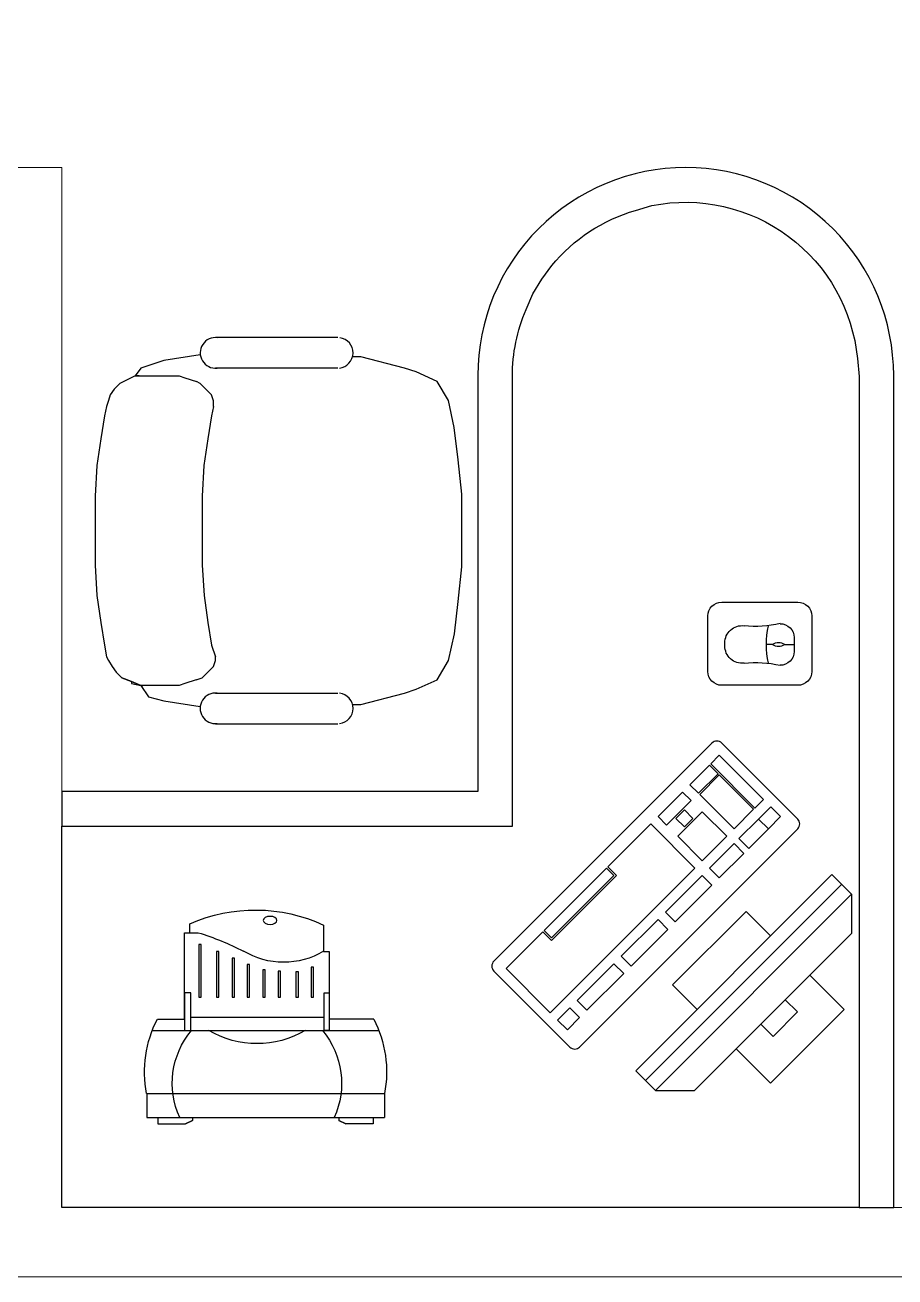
# Model space of a CAD drawing. Header units: metres. Extents: x -22 to 564, y 0 to 143.
# Drawn here: x 212.551 to 213.806, y 43.325 to 45.131 of the extents above; entities that cross this region are included whole.
import ezdxf

# ---------------------------------------------------------------- set-up
doc = ezdxf.new("R2010")
doc.units = ezdxf.units.M
doc.layers.add('XREF 2N NEURO-ONCOLOGIA$0$MOBILIARIO', color=161, linetype='Continuous')
doc.layers.add('XREF 2N NEURO-ONCOLOGIA$0$PUERTAS', color=253, linetype='Continuous')
doc.layers.add('XREF 2N NEURO-ONCOLOGIA$0$MUROS DE TABLAROCA', color=150, linetype='Continuous', lineweight=13)

# ---------------------------------------------------------------- blocks, each defined once
blk = doc.blocks.new('XREF 2N NEURO-ONCOLOGIA$0$XR-00$0$Teclado-01')
blk.add_lwpolyline([(0, -0.2225), (0, 0.2225, -0.4142136), (0.01, 0.2325), (0.165, 0.2325, -0.4142136), (0.175, 0.2225), (0.175, -0.2225, -0.4142136), (0.165, -0.2325), (0.01, -0.2325, -0.4142136)], format="xyb", close=True)
for points in [[(0.03, 0.2175), (0.05, 0.2175), (0.05, 0.1925), (0.03, 0.1925)], [(0.065, 0.2175), (0.155, 0.2175), (0.155, 0.2), (0.065, 0.2)], [(0.03, 0.1525), (0.05, 0.1525), (0.05, 0.1925), (0.03, 0.1925)], [(0.065, 0.1575), (0.135, 0.1575), (0.135, 0.1975), (0.065, 0.1975)], [(0.1375, 0.1575), (0.155, 0.1575), (0.155, 0.1975), (0.1375, 0.1975)], [(0.03, 0.0925), (0.05, 0.0925), (0.05, 0.1425), (0.03, 0.1425)], [(0.065, 0.0925), (0.115, 0.0925), (0.115, 0.1425), (0.065, 0.1425)], [(0.1375, 0.0925), (0.155, 0.0925), (0.155, 0.1425), (0.1375, 0.1425)], [(0.1175, 0.12625), (0.135, 0.12625), (0.135, 0.10875), (0.1175, 0.10875)], [(0.03, 0.0025), (0.05, 0.0025), (0.05, 0.0775), (0.03, 0.0775)], [(0.155, -0.1425), (0.1375, -0.1425), (0.1375, -0.01), (0.155, -0.01), (0.155, 0.0775), (0.065, 0.0775), (0.065, -0.2175), (0.155, -0.2175)], [(0.03, -0.0875), (0.05, -0.0875), (0.05, -0.0125), (0.03, -0.0125)], [(0.14, -0.14), (0.155, -0.14), (0.155, -0.0125), (0.14, -0.0125)], [(0.03, -0.1775), (0.05, -0.1775), (0.05, -0.1025), (0.03, -0.1025)], [(0.03, -0.2175), (0.05, -0.2175), (0.05, -0.1925), (0.03, -0.1925)]]:
    blk.add_lwpolyline(points, close=True)
blk = doc.blocks.new('XREF 2N NEURO-ONCOLOGIA$0$XR-00$0$monitor delgado-01')
for p, q in [((-0.025, 0.155), (0.025, 0.155)), ((-0.025, 0.155), (-0.025, 0.13)), ((0.025, 0.155), (0.025, 0.13)), ((-0.2, 0.09), (-0.16, 0.13)), ((-0.16, 0.13), (0.16, 0.13)), ((0.2, 0.09), (0.16, 0.13)), ((-0.2, 0.07), (0.2, 0.07))]:
    blk.add_line(p, q)
for points in [[(0.075, 0.13), (0.075, 0.2), (-0.075, 0.2), (-0.075, 0.13)], [(-0.075, 0.05), (-0.075, 0), (0.075, 0), (0.075, 0.05)]]:
    blk.add_lwpolyline(points)
blk.add_lwpolyline([(-0.2, 0.05), (0.2, 0.05), (0.2, 0.09), (-0.2, 0.09)], close=True)
blk = doc.blocks.new('XREF 2N NEURO-ONCOLOGIA$0$XR-00$0$Mouse')
for p, q in [((-0.0011, -0.0395), (-0.0011, -0.0255)), ((-0.0015, -0.0395), (-0.0006, -0.0395)), ((-0.0015, -0.0565), (-0.0006, -0.0565)), ((-0.0011, -0.0565), (-0.0011, -0.0655)), ((-0.0032, -0.1255), (0.0011, -0.1255))]:
    blk.add_line(p, q)
blk.add_lwpolyline([(0.06, -0.13), (0.06, -0.02, 0.414214), (0.04, 0), (-0.04, 0, 0.414214), (-0.06, -0.02), (-0.06, -0.13, 0.414214), (-0.04, -0.15), (0.04, -0.15, 0.414214)], format="xyb", close=True)
blk.add_lwpolyline([(0.0289, -0.0455, 0.414214), (0.0089, -0.0255), (-0.0111, -0.0255, 0.414214), (-0.0311, -0.0455)], format="xyb")
for centre, radius, start, end in [((-0.1822, -0.0805), 0.1551, 353.6251, 13.0396), ((0.0118, -0.048), 0.0158, 147.7443, 212.2557), ((-0.0015, -0.0397), 0.0002, 90, 135.3294), ((-0.0006, -0.0397), 0.0002, 44.6706, 90), ((-0.0139, -0.048), 0.0158, 327.7443, 32.2557), ((0.1801, -0.0805), 0.1551, 166.9604, 186.3749), ((-0.0011, 0.055), 0.1206, 257.1911, 282.8089), ((-0.0015, -0.0563), 0.0002, 224.6706, 270), ((-0.0006, -0.0563), 0.0002, 270, 315.3294), ((-0.0032, -0.1005), 0.025, 173.6251, 270), ((0.0011, -0.1005), 0.025, 270, 6.3749)]:
    blk.add_arc(centre, radius, start, end)
blk = doc.blocks.new('XREF 2N NEURO-ONCOLOGIA$0$XR-00$0$impresora laser')
at = {"ltscale": 0.007}
for points in [[(29.976, 41.9496), (30.319, 41.9496)], [(29.976, 41.915), (29.976, 41.9496)], [(29.9922, 41.9496), (29.9922, 41.9587), (30.0318, 41.9587), (30.0419, 41.9539)], [(30.0419, 41.9496), (30.0419, 41.9539), (30.0318, 41.9587)], [(30.3028, 41.9496), (30.3028, 41.9587), (30.2633, 41.9587), (30.2531, 41.9539)], [(30.2531, 41.9496), (30.2531, 41.9539), (30.2633, 41.9587)], [(30.319, 41.915), (30.319, 41.9496)], [(29.9759, 41.9148), (30.3191, 41.9148)], [(29.9841, 41.824), (30.3109, 41.824)], [(29.9915, 41.8076), (30.0304, 41.8076)], [(30.0397, 41.8047), (30.2322, 41.8047)], [(30.2313, 41.7098), (30.2395, 41.7098), (30.2395, 41.8076)], [(30.3035, 41.8076), (30.2395, 41.8076)], [(30.2313, 41.672), (30.2313, 41.7098)]]:
    blk.add_lwpolyline(points, dxfattribs=at)
for points in [[(30.0304, 41.824), (30.0397, 41.824), (30.0397, 41.7695), (30.0304, 41.7695)], [(30.2395, 41.824), (30.2322, 41.824), (30.2322, 41.7695), (30.2395, 41.7695)], [(30.0513, 41.7757), (30.0546, 41.7757), (30.0546, 41.6998), (30.0513, 41.6998)], [(30.0766, 41.7757), (30.08, 41.7757), (30.08, 41.7101), (30.0766, 41.7101)], [(30.0991, 41.7757), (30.1025, 41.7757), (30.1025, 41.7197), (30.0991, 41.7197)], [(30.1211, 41.7757), (30.1244, 41.7757), (30.1244, 41.7286), (30.1211, 41.7286)], [(30.1436, 41.7757), (30.147, 41.7757), (30.147, 41.7366), (30.1436, 41.7366)], [(30.1655, 41.7757), (30.1689, 41.7757), (30.1689, 41.7386), (30.1655, 41.7386)], [(30.1914, 41.7757), (30.1948, 41.7757), (30.1948, 41.7395), (30.1914, 41.7395)], [(30.2134, 41.7757), (30.2167, 41.7757), (30.2167, 41.7326), (30.2134, 41.7326)]]:
    blk.add_lwpolyline(points, close=True, dxfattribs=at)
for points in [[(30.0304, 41.8076), (30.0304, 41.6829), (30.0505, 41.6829, 0.229403)], [(30.0382, 41.6829), (30.0382, 41.6699, 0.789733)]]:
    blk.add_lwpolyline(points, format="xyb", dxfattribs=at)
for centre, radius, start, end in [((30.1308, 41.9), 0.1179, 155.1201, 220.112), ((30.1394, 41.9), 0.1179, 319.888, 24.8799), ((30.1378, 41.8837), 0.1649, 169.0524, 207.459), ((30.1572, 41.8837), 0.1649, 332.541, 10.9476), ((30.1351, 41.7054), 0.1375, 59.6129, 120.3871), ((30.1738, 41.6133), 0.1123, 59.197, 121.2004), ((29.9248, 42.0857), 0.4219, 287.3233, 296.8765), ((30.1325, 41.8851), 0.2349, 246.334, 294.8774)]:
    blk.add_arc(centre, radius, start, end, dxfattribs=at)
blk.add_ellipse((30.1541, 41.6652), major_axis=(-0.00987, 0), ratio=0.593756, dxfattribs=at)
blk = doc.blocks.new('XREF 2N NEURO-ONCOLOGIA$0$SILLA ATENCION')
for p, q in [((-0.115, 0.5047), (-0.152, 0.4994)), ((-0.0727, 0.5074), (-0.115, 0.5047)), ((-0.0225, 0.5074), (-0.0727, 0.5074)), ((0.0224, 0.5074), (-0.0225, 0.5074)), ((0.0647, 0.5047), (0.0224, 0.5074)), ((0.1017, 0.4995), (0.0647, 0.5047)), ((-0.2049, 0.4888), (-0.2128, 0.4836)), ((-0.1996, 0.4915), (-0.2049, 0.4888)), ((-0.1837, 0.4941), (-0.1996, 0.4915)), ((-0.152, 0.4994), (-0.1837, 0.4941)), ((0.1334, 0.4942), (0.1017, 0.4995)), ((0.1466, 0.4915), (0.1334, 0.4942)), ((0.1545, 0.4889), (0.1466, 0.4915)), ((0.1624, 0.4863), (0.1545, 0.4889)), ((0.1704, 0.481), (0.1624, 0.4863)), ((-0.2287, 0.4703), (-0.2339, 0.4571)), ((-0.2339, 0.4571), (-0.2287, 0.4703)), ((-0.2207, 0.4783), (-0.2287, 0.4703)), ((-0.2128, 0.4836), (-0.2207, 0.4783)), ((0.1783, 0.473), (0.1704, 0.481)), ((0.1889, 0.4519), (0.1783, 0.473)), ((-0.2339, 0.4571), (-0.2392, 0.4439)), ((-0.2366, 0.4571), (-0.2392, 0.4439)), ((-0.2392, 0.4439), (-0.2339, 0.4571)), ((-0.2339, 0.4571), (-0.2366, 0.4571)), ((0.1889, 0.4519), (0.1889, 0.4519)), ((0.1994, 0.444), (0.1889, 0.4519)), ((0.1889, 0.4519), (0.1889, 0.444)), ((0.1889, 0.4519), (0.1889, 0.4519)), ((0.1889, 0.4519), (0.1889, 0.4519)), ((0.1889, 0.4519), (0.1889, 0.4519)), ((0.1889, 0.4466), (0.1889, 0.4519)), ((-0.2551, 0.4333), (-0.2604, 0.4122)), ((-0.2392, 0.4439), (-0.2551, 0.4333)), ((-0.2392, 0.4439), (-0.2392, 0.4413)), ((-0.2392, 0.4228), (-0.2392, 0.4439)), ((-0.2392, 0.4439), (-0.2392, 0.4439)), ((0.1889, 0.444), (0.1889, 0.4334)), ((0.1889, 0.4334), (0.1889, 0.4228)), ((0.21, 0.4123), (0.1994, 0.444)), ((-0.2392, 0.4122), (-0.2392, 0.4228)), ((0.1889, 0.4228), (0.1889, 0.4123)), ((-0.2604, 0.4122), (-0.2683, 0.362)), ((-0.2392, 0.4016), (-0.2392, 0.4122)), ((-0.2392, 0.3911), (-0.2392, 0.4016)), ((0.1889, 0.4123), (0.1889, 0.4017)), ((0.1889, 0.4017), (0.1889, 0.3911)), ((0.21, 0.4123), (0.21, 0.4123)), ((0.218, 0.3621), (0.21, 0.4123)), ((-0.2366, 0.3831), (-0.2392, 0.3911)), ((-0.2313, 0.3673), (-0.2366, 0.3831)), ((0.1862, 0.3832), (0.181, 0.3673)), ((0.1889, 0.3911), (0.1862, 0.3832)), ((-0.2313, 0.3673), (-0.2286, 0.3594)), ((0.1783, 0.3621), (0.181, 0.3673)), ((-0.2683, 0.362), (-0.2683, 0.362)), ((-0.2683, 0.362), (-0.2683, 0.362)), ((-0.2286, 0.3594), (-0.2207, 0.3514)), ((-0.2207, 0.3514), (-0.2128, 0.3435)), ((-0.1837, 0.3462), (-0.1996, 0.3409)), ((-0.152, 0.3514), (-0.1837, 0.3462)), ((-0.115, 0.3567), (-0.152, 0.3514)), ((-0.0727, 0.3594), (-0.115, 0.3567)), ((-0.0225, 0.3594), (-0.0727, 0.3594)), ((0.0224, 0.3594), (-0.0225, 0.3594)), ((0.0647, 0.3568), (0.0224, 0.3594)), ((0.1017, 0.3515), (0.0647, 0.3568)), ((0.1334, 0.3462), (0.1017, 0.3515)), ((0.1466, 0.3436), (0.1334, 0.3462)), ((0.1545, 0.3436), (0.1625, 0.3462)), ((0.1625, 0.3462), (0.1704, 0.3541)), ((0.1704, 0.3541), (0.1783, 0.3621)), ((0.218, 0.3621), (0.218, 0.3621)), ((-0.2921, 0.3408), (-0.292, 0.1717)), ((-0.2498, 0.3409), (-0.2497, 0.1717)), ((-0.2128, 0.3435), (-0.2048, 0.3409)), ((-0.2048, 0.3409), (-0.1996, 0.3409)), ((0.1466, 0.3436), (0.1545, 0.3436)), ((0.1995, 0.1718), (0.1995, 0.3409)), ((0.2418, 0.1718), (0.2417, 0.3409)), ((-0.2656, 0.1506), (-0.2656, 0.14)), ((-0.2656, 0.14), (-0.2497, 0.0792)), ((0.1995, 0.0793), (0.2153, 0.1401)), ((0.2153, 0.1401), (0.2153, 0.1507)), ((-0.2497, 0.0792), (-0.2444, 0.0634)), ((0.1942, 0.0635), (0.1995, 0.0793)), ((-0.2444, 0.0634), (-0.2444, 0.0634)), ((-0.2444, 0.0634), (-0.2444, 0.0634)), ((-0.2444, 0.0634), (-0.2312, 0.0343)), ((0.181, 0.0344), (0.1942, 0.0635)), ((0.1942, 0.0635), (0.1942, 0.0635)), ((0.1942, 0.0635), (0.1942, 0.0635)), ((-0.2312, 0.0343), (-0.2048, 0.0185)), ((-0.2048, 0.0185), (-0.1678, 0.0105)), ((0.1176, 0.0106), (0.1546, 0.0185)), ((0.1546, 0.0185), (0.181, 0.0344)), ((-0.1678, 0.0105), (-0.1229, 0.0053)), ((-0.1229, 0.0053), (-0.0753, 0)), ((-0.0251, 0), (0.0251, 0)), ((0.0251, 0), (0.0727, 0.0053)), ((0.0727, 0.0053), (0.1176, 0.0106)), ((-0.0753, 0), (-0.0198, 0))]:
    blk.add_line(p, q)
for centre, start, end in [((-0.2709, 0.3409), 353.0083, 187.0083), ((0.2206, 0.3409), 352.0083, 186.0083), ((-0.2709, 0.1717), 187.0083, 353.0083), ((0.2206, 0.1718), 186.0083, 352.0083)]:
    blk.add_arc(centre, 0.0211, start, end)
blk = doc.blocks.new('XREF 2N NEURO-ONCOLOGIA')
at = {"layer": 'XREF 2N NEURO-ONCOLOGIA$0$MOBILIARIO', "elevation": 0, "flags": 128}
for points in [[(10.5739, 34.4367), (10.5239, 34.4367), (10.5239, 34.3867), (10.5239, 33.7867), (11.1727, 33.7867, -0.103331), (11.2692, 33.7669), (11.2918, 33.7571), (11.3128, 33.7445), (11.3325, 33.7299, -0.151403), (11.4122, 33.609), (11.4191, 33.5854, -0.444445), (11.1984, 33.2891), (11.1727, 33.2867), (10.0239, 33.2867), (9.9739, 33.2867), (9.9739, 33.2367), (11.1739, 33.2367, 0.414214), (11.4739, 33.5367, 0.414214), (11.1739, 33.8367), (10.5739, 33.8367)], [(11.3325, 33.7299, -0.151403), (11.4122, 33.609), (11.4191, 33.5854, -0.444445), (11.1984, 33.2891), (11.1727, 33.2867), (10.0239, 33.2867), (9.9739, 33.2867), (9.9739, 34.3867), (9.9739, 34.4367), (10.0239, 34.4367), (10.5239, 34.4367), (10.5239, 34.3867), (10.5239, 33.7867), (11.1727, 33.7867, -0.103331), (11.2692, 33.7669), (11.2918, 33.7571), (11.3128, 33.7445), (11.3325, 33.7299)]]:
    blk.add_lwpolyline(points, format="xyb", close=True, dxfattribs=at)
at = {"layer": 'XREF 2N NEURO-ONCOLOGIA$0$MUROS DE TABLAROCA'}
for p, q in [((11.4739, 34.4367), (11.4739, 34.5467)), ((9.9739, 32.4576), (9.9739, 34.4367)), ((9.9739, 34.4367), (11.4739, 34.4367))]:
    blk.add_line(p, q, dxfattribs=at)
blk.add_lwpolyline([(13.2573, 27.6106), (9.8739, 27.6106), (9.8739, 36.6076)], dxfattribs=at)
at = {"layer": 'XREF 2N NEURO-ONCOLOGIA$0$PUERTAS', "elevation": 0}
blk.add_lwpolyline([(11.6489, 32.4076, -0.414214), (12.8489, 33.6076), (12.8489, 32.4076), (12.7808, 32.4076), (12.7808, 33.6076), (12.8489, 33.6076)], format="xyb", dxfattribs=at)
at = {"layer": 'XREF 2N NEURO-ONCOLOGIA$0$MOBILIARIO', "xscale": 1.043243553442507, "yscale": 1.043243553442507, "zscale": 1.043243553442507, "rotation": 359.9916737824617}
blk.add_blockref('XREF 2N NEURO-ONCOLOGIA$0$SILLA ATENCION', (10.9765, 33.8595, 0), dxfattribs=at)
at = {"layer": 'XREF 2N NEURO-ONCOLOGIA$0$MOBILIARIO', "extrusion": (0, 0, -1), "zscale": -1}
for name, p, rotation in [('XREF 2N NEURO-ONCOLOGIA$0$XR-00$0$impresora laser', (-52.0534, 64.2903, -0.0277), 270.0000572694106), ('XREF 2N NEURO-ONCOLOGIA$0$XR-00$0$Teclado-01', (-10.3629, 33.5324, -0.0277), 135.0000572694107), ('XREF 2N NEURO-ONCOLOGIA$0$XR-00$0$monitor delgado-01', (-10.3481, 33.5027, -0.0277), 225.0000572694117), ('XREF 2N NEURO-ONCOLOGIA$0$XR-00$0$Mouse', (-10.7872, 33.3548, -0.0277), 180.0000572694107)]:
    blk.add_blockref(name, p, dxfattribs=dict(at, rotation=rotation))

msp = doc.modelspace()

# ---------------------------------------------------------------- block references
at = {"rotation": 90}
msp.add_blockref('XREF 2N NEURO-ONCOLOGIA', (247.0412, 33.4511), dxfattribs=at)

doc.saveas('drawing.dxf')
